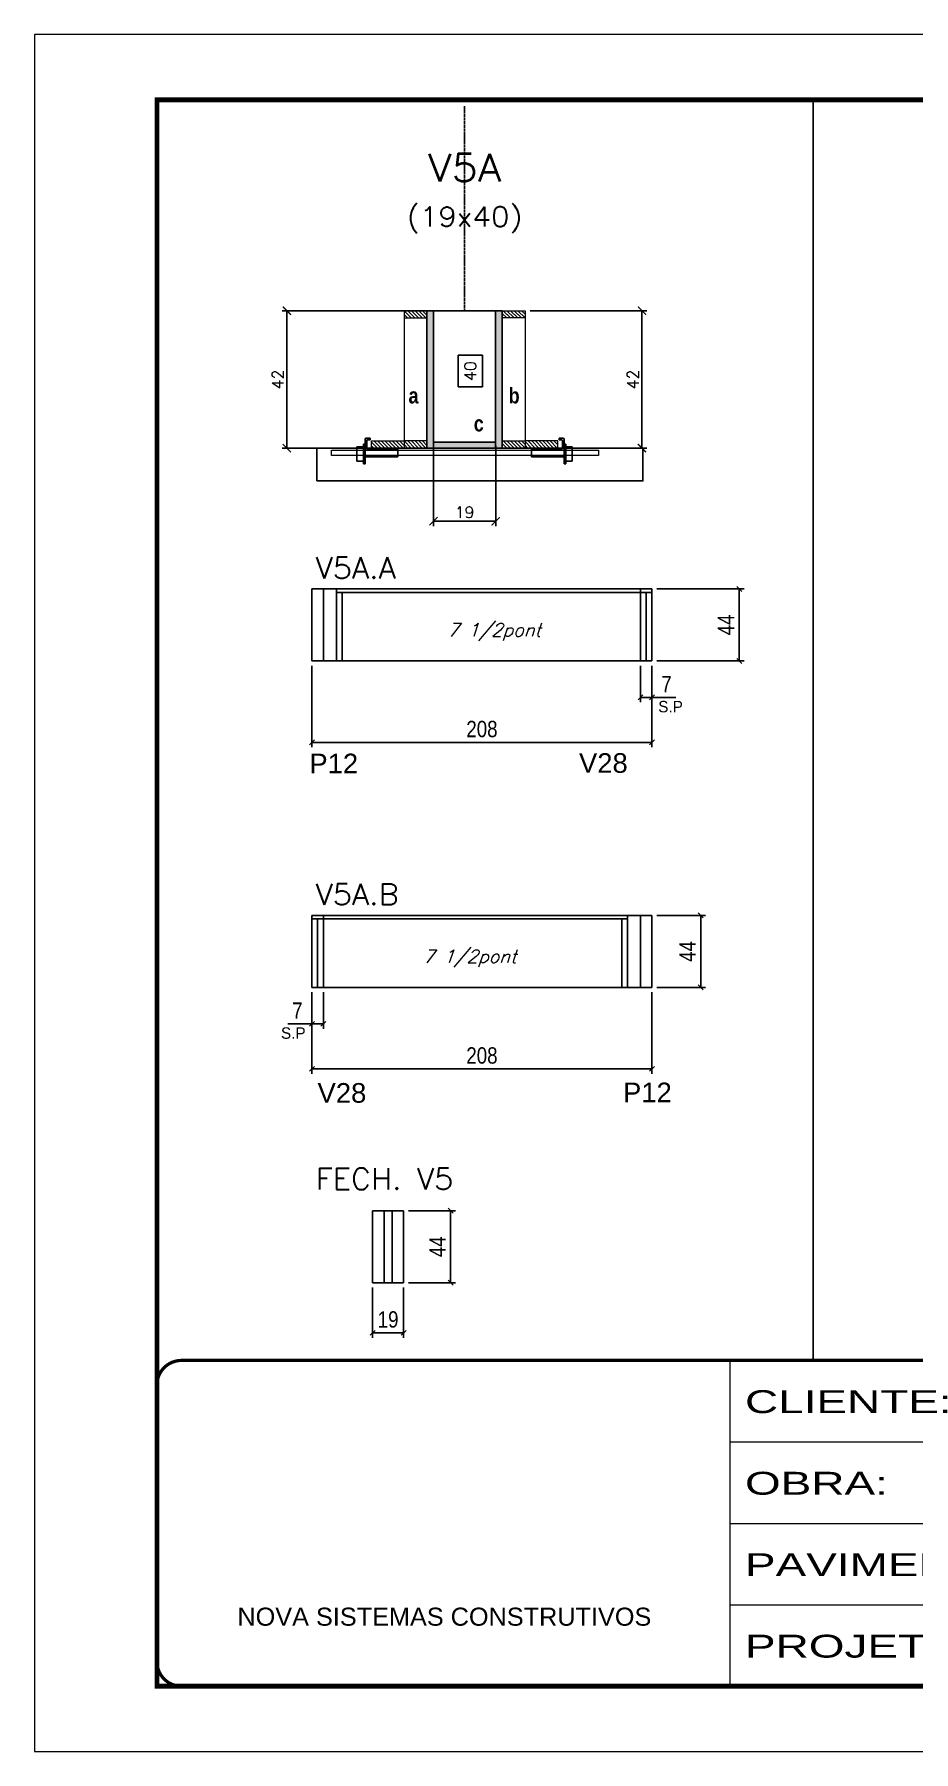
# Model space of a CAD drawing. Extents: x 137137 to 143418, y 10464 to 34486.
# Drawn here: x 141906 to 142444, y 32287 to 33337 of the extents above; entities that cross this region are included whole.
import ezdxf
from ezdxf.enums import TextEntityAlignment as Align

# ---------------------------------------------------------------- set-up
doc = ezdxf.new("R2010")
doc.units = 0
for name, pattern in [('CONTINUO', [0]), ('DASHED', [0.75, 0.5, -0.25]), ('HIDDEN', [0.375, 0.25, -0.125])]:
    doc.linetypes.add(name, pattern=pattern)
doc.layers.add('00-FELIPE', color=2, linetype='Continuous', lineweight=13, plot=False)
for name, color, linetype in [('5', 5, 'Continuous'), ('barrote', 251, 'Continuous'), ('COTA', 241, 'Continuous'), ('Cota Seção (2x)', 4, 'Continuous'), ('detalhes', 4, 'Continuous'), ('Painéis', 200, 'Continuous'), ('presilha', 1, 'Continuous'), ('SARR_2.2x7', 40, 'Continuous'), ('SARR_3.5x7', 81, 'Continuous'), ('texto', 7, 'Continuous'), ('Texto de Titulo', 7, 'Continuous'), ('Texto Qtd Sarr', 242, 'Continuous')]:
    doc.layers.add(name, color=color, linetype=linetype)
for name, color, linetype, lineweight in [('CONCRETO', 251, 'Continuous', 25), ('Folhas', 255, 'Continuous', 9), ('Hachura', 251, 'Continuous', 9), ('Madeira', 126, 'Continuous', 18), ('SARRAFO DE PRESSAO', 251, 'DASHED', 9), ('SCO-___-LAJ', 2, 'Continuous', 0), ('Texto Seção', 7, 'Continuous', 15)]:
    doc.layers.add(name, color=color, linetype=linetype, lineweight=lineweight)
doc.styles.add('ARIAL', font='arial.ttf')
doc.styles.add('COTA TECNICA', font='techl___.ttf', dxfattribs={"height": 10})
doc.styles.add('REGUA-120', font='ROMANS.shx', dxfattribs={"height": 15})
doc.styles.add('Romans', font='romans.shx')
doc.styles.add('ROMAS860', font='ROMAS860.SHX')
doc.styles.get("Standard").update_dxf_attribs({"font": 'arial.ttf'})
doc.styles.add('TECNICA', font='techb___.ttf', dxfattribs={"height": 10})
doc.styles.add('Tecnologia', font='')
doc.styles.get('Tecnologia').set_extended_font_data('Forgotten Futurist')
doc.dimstyles.new('Cota Seção (2x)', dxfattribs={"dimtxt": 7, "dimasz": 5, "dimexe": 3, "dimexo": 3, "dimgap": 2, "dimtad": 3, "dimdec": 1, "dimlfac": 0.5, "dimzin": 12, "dimdsep": 46, "dimtxsty": 'Romans', "dimblk": 'ARCHTICK', "dimcen": 0, "dimclrd": 4, "dimclre": 4, "dimclrt": 1, "dimadec": 1, "dimazin": 3, "dimtfac": 1, "dimtdec": 1, "dimtmove": 0, "dimatfit": 3, "dimldrblk": 'OBLIQUE', "dimfxl": 1, "dimtolj": 1, "dimtzin": 12, "dimarcsym": 0})
doc.dimstyles.new('Cota Seção interna', dxfattribs={"dimtxt": 7, "dimasz": 6, "dimexe": 0.18, "dimexo": 2, "dimgap": -4, "dimtad": 3, "dimdec": 1, "dimlfac": 0.5, "dimzin": 12, "dimdsep": 46, "dimtxsty": 'Romans', "dimblk": 'ARCHTICK', "dimcen": 0.09, "dimse1": 1, "dimse2": 1, "dimsd1": 1, "dimsd2": 1, "dimclrd": 180, "dimclre": 5, "dimclrt": 1, "dimadec": 0, "dimazin": 3, "dimtfac": 1, "dimtdec": 1, "dimtofl": 0, "dimtmove": 0, "dimatfit": 3, "dimldrblk": 'ARCHTICK', "dimfxl": 1, "dimtolj": 1, "dimtzin": 0, "dimarcsym": 0})
doc.dimstyles.new('PAINEL', dxfattribs={"dimtxt": 10, "dimasz": 3, "dimexe": 3, "dimexo": 3, "dimgap": 3, "dimtad": 1, "dimdec": 1, "dimzin": 12, "dimdsep": 46, "dimtxsty": 'COTA TECNICA', "dimblk1": 'OBLIQUE', "dimblk2": 'OBLIQUE', "dimsah": 1, "dimcen": 0.9, "dimclrd": 4, "dimclre": 4, "dimclrt": 240, "dimadec": 1, "dimazin": 3, "dimtfac": 1, "dimtdec": 1, "dimtmove": 0, "dimatfit": 3, "dimfxl": 1, "dimtolj": 1, "dimtzin": 12, "dimarcsym": 0})
pattern_1 = [(315, (165106.6149, 24854.5573), (1.12253202, 1.12253202), [])]
pattern_2 = [(315, (165106.6149, 24780.9573), (1.12253202, 1.12253202), [])]

# ---------------------------------------------------------------- blocks, each defined once
blk = doc.blocks.new('titulo1')
at = {"layer": 'Defpoints', "color": 252, "linetype": 'HIDDEN', "ltscale": 2}
blk.add_line((0, 0), (0, 125), dxfattribs=at)
at = {"layer": 'Defpoints', "style": 'Romans', "oblique": 15}
blk.add_attdef('FOLHA', text='', height=10, dxfattribs=at).set_placement((0, 15.6), align=Align.MIDDLE_CENTER)
at = {"layer": 'Texto Qtd Sarr', "color": 3, "style": 'Romans', "oblique": 15}
for tag, height, p in [('TITULO', 17, (0, 71.4)), ('SEÇÃO', 12, (0, 41.5))]:
    blk.add_attdef(tag, text='', height=height, dxfattribs=at).set_placement(p, align=Align.MIDDLE_CENTER)
blk = doc.blocks.new('_ArchTick')
at = {"color": 0, "linetype": 'ByBlock', "const_width": 0.15}
blk.add_lwpolyline([(-0.5, -0.5), (0.5, 0.5)], dxfattribs=at)
blk = doc.blocks.new('*D253')
at = {"layer": 'COTA', "color": 4, "lineweight": -2, "transparency": 16777216}
for p, q in [((142147, 33168.2), (142057.3, 33168.2)), ((142060.3, 33084.2), (142060.3, 33168.2)), ((142109, 33084.2), (142057.3, 33084.2))]:
    blk.add_line(p, q, dxfattribs=at)
at = {"layer": 'Defpoints', "color": 0, "transparency": 16777216}
for p in [(142060.3, 33168.2), (142150, 33168.2), (142112, 33084.2)]:
    blk.add_point(p, dxfattribs=at)
at = {"layer": 'COTA', "color": 4, "lineweight": -2, "transparency": 16777216, "xscale": 5, "yscale": 5, "zscale": 5}
for p, rotation in [((142060.3, 33168.2), 90), ((142060.3, 33084.2), 270)]:
    blk.add_blockref('_ArchTick', p, dxfattribs=dict(at, rotation=rotation))
at = {"layer": 'COTA', "color": 1, "transparency": 16777216, "insert": (142054.8, 33126.2), "char_height": 7, "attachment_point": 5, "rotation": 90, "style": 'Romans'}
blk.add_mtext('\\A1;42', dxfattribs=at)
blk = doc.blocks.new('_Oblique')
at = {"color": 0, "linetype": 'ByBlock', "lineweight": -2}
blk.add_line((-0.5, -0.5), (0.5, 0.5), dxfattribs=at)
blk = doc.blocks.new('*D254')
at = {"layer": 'COTA', "color": 4, "lineweight": -2, "transparency": 16777216}
for p, q in [((142209, 33168.2), (142280.5, 33168.2)), ((142277.5, 33084.2), (142277.5, 33168.2)), ((142229, 33084.2), (142280.5, 33084.2))]:
    blk.add_line(p, q, dxfattribs=at)
at = {"layer": 'Defpoints', "color": 0, "transparency": 16777216}
for p in [(142206, 33168.2), (142277.5, 33168.2), (142226, 33084.2)]:
    blk.add_point(p, dxfattribs=at)
at = {"layer": 'COTA', "color": 4, "lineweight": -2, "transparency": 16777216, "xscale": 5, "yscale": 5, "zscale": 5}
for p, rotation in [((142277.5, 33168.2), 90), ((142277.5, 33084.2), 270)]:
    blk.add_blockref('_ArchTick', p, dxfattribs=dict(at, rotation=rotation))
at = {"layer": 'COTA', "color": 1, "transparency": 16777216, "insert": (142272, 33126.2), "char_height": 7, "attachment_point": 5, "rotation": 90, "style": 'Romans'}
blk.add_mtext('\\A1;42', dxfattribs=at)
blk = doc.blocks.new('*D255')
at = {"layer": 'Cota Seção (2x)', "color": 180, "lineweight": -2, "transparency": 16777216}
for p, q in [((142180, 33141), (142165, 33141)), ((142165, 33141), (142165, 33121.7)), ((142180, 33121.7), (142180, 33141)), ((142165, 33121.7), (142180, 33121.7))]:
    blk.add_line(p, q, dxfattribs=at)
at = {"layer": 'Defpoints', "color": 0, "transparency": 16777216}
for p in [(142184, 33167.8), (142188, 33167.8), (142188, 33087.8)]:
    blk.add_point(p, dxfattribs=at)
at = {"layer": 'Cota Seção (2x)', "color": 1, "transparency": 16777216, "insert": (142172.5, 33131.3), "char_height": 7, "attachment_point": 5, "rotation": 90, "style": 'Romans'}
blk.add_mtext('\\A1;40', dxfattribs=at)
blk = doc.blocks.new('PRESILHA METÁLICA 1')
at = {"layer": 'presilha'}
for p, q in [((7.5, 10.6), (7.5, 19.9)), ((12, 21), (8.6, 21)), ((9, 11.6), (9, 18.9)), ((12, 19.5), (9.6, 19.5)), ((12, 21), (12, 19.5)), ((0, 13), (6, 13)), ((0, 13), (0, 0)), ((6, 0), (0, 0)), ((6, 15.5), (7.5, 15.5)), ((6, -2.5), (6, 15.5)), ((6, 13), (6, 0)), ((7.5, 15.5), (7.5, -2.5)), ((37.5, 4.1), (7.5, 4.1)), ((37.5, 11), (9.6, 11)), ((37.5, 11), (37.5, 4.1)), ((7.5, -2.5), (6, -2.5))]:
    blk.add_line(p, q, dxfattribs=at)
for centre, radius, start, end in [((8.6, 19.9), 1.14, 90, 180), ((9.6, 18.9), 0.57, 90, 180), ((9.6, 11.6), 0.57, 180, 270)]:
    blk.add_arc(centre, radius, start, end, dxfattribs=at)
blk = doc.blocks.new('*D256')
at = {"layer": 'COTA', "color": 4, "lineweight": -2, "transparency": 16777216}
for p, q in [((142150, 33085.6), (142150, 33036.5)), ((142188, 33085.6), (142188, 33036.5)), ((142150, 33039.5), (142188, 33039.5))]:
    blk.add_line(p, q, dxfattribs=at)
at = {"layer": 'Defpoints', "color": 0, "transparency": 16777216}
for p in [(142150, 33088.6), (142188, 33088.6), (142188, 33039.5)]:
    blk.add_point(p, dxfattribs=at)
at = {"layer": 'COTA', "color": 4, "lineweight": -2, "transparency": 16777216, "xscale": 5, "yscale": 5, "zscale": 5, "rotation": 180}
blk.add_blockref('_ArchTick', (142150, 33039.5), dxfattribs=at)
at = {"layer": 'COTA', "color": 4, "lineweight": -2, "transparency": 16777216, "xscale": 5, "yscale": 5, "zscale": 5}
blk.add_blockref('_ArchTick', (142188, 33039.5), dxfattribs=at)
at = {"layer": 'COTA', "color": 1, "transparency": 16777216, "insert": (142169, 33045), "char_height": 7, "attachment_point": 5, "style": 'Romans'}
blk.add_mtext('\\A1;19', dxfattribs=at)
blk = doc.blocks.new('9999999999')
at = {"color": 30, "linetype": 'CONTINUO'}
for p, q in [((98564.6, 34230.2), (98564.6, 34429.4)), ((98564.6, 34379.6), (99584, 34379.6)), ((98564.6, 34329.8), (99488, 34329.8)), ((98564.6, 34280), (99488, 34280))]:
    blk.add_line(p, q, dxfattribs=at)
at = {"color": 30, "linetype": 'CONTINUO', "const_width": 2}
blk.add_lwpolyline([(99584, 34230.2), (99584, 34414.4, 0.414214), (99569, 34429.4), (98229, 34429.4, 0.414214), (98214, 34414.4), (98214, 34245.2, 0.414214), (98229, 34230.2), (99584, 34230.2)], format="xyb", dxfattribs=at)
at = {"layer": 'Folhas'}
blk.add_lwpolyline([(98139, 34190.2), (99624, 34190.2), (99624, 35240.2), (98139, 35240.2)], close=True, dxfattribs=at)
at = {"layer": 'Folhas', "color": 30, "const_width": 3}
blk.add_lwpolyline([(98214, 34230.2), (99584, 34230.2), (99584, 35200.2), (98214, 35200.2)], close=True, dxfattribs=at)
at = {"color": 7, "linetype": 'Continuous', "ltscale": 5, "style": 'ARIAL'}
blk.add_text('NOVA SISTEMAS CONSTRUTIVOS', height=11.059, dxfattribs=at).set_placement((98263.2, 34267.2))
at = {"layer": 'Folhas', "color": 7, "style": 'Tecnologia', "width": 1.5}
for s, p in [('CLIENTE:', (98573.7, 34397.2)), ('OBRA:', (98573.7, 34347.3)), ('PAVIMENTO:', (98573.7, 34297.5)), ('PROJETO:', (98573.7, 34247.7))]:
    blk.add_text(s, height=14, dxfattribs=at).set_placement(p)
blk = doc.blocks.new('*D59')
at = {"layer": 'COTA', "color": 4, "linetype": 'ByBlock', "lineweight": -2, "transparency": 16777216}
for p, q in [((142276.6, 32951.1), (142276.6, 32928.8)), ((142283.6, 32951.1), (142283.6, 32928.8)), ((142276.6, 32931.8), (142283.6, 32931.8)), ((142283.6, 32931.8), (142298.3, 32931.8))]:
    blk.add_line(p, q, dxfattribs=at)
at = {"layer": 'Defpoints', "color": 0, "linetype": 'ByBlock', "transparency": 16777216}
for p in [(142276.6, 32954.1), (142283.6, 32954.1), (142283.6, 32931.8)]:
    blk.add_point(p, dxfattribs=at)
at = {"layer": 'COTA', "color": 4, "linetype": 'ByBlock', "lineweight": -2, "transparency": 16777216, "xscale": 3, "yscale": 3, "zscale": 3, "rotation": 180}
blk.add_blockref('_Oblique', (142276.6, 32931.8), dxfattribs=at)
at = {"layer": 'COTA', "color": 4, "linetype": 'ByBlock', "lineweight": -2, "transparency": 16777216, "xscale": 3, "yscale": 3, "zscale": 3}
blk.add_blockref('_Oblique', (142283.6, 32931.8), dxfattribs=at)
at = {"layer": 'COTA', "color": 240, "linetype": 'ByBlock', "transparency": 16777216, "insert": (142292.5, 32939.9), "char_height": 10, "attachment_point": 5, "style": 'COTA TECNICA'}
blk.add_mtext('\\A1;7', dxfattribs=at)
blk = doc.blocks.new('*D60')
at = {"layer": 'COTA', "color": 4, "linetype": 'ByBlock', "lineweight": -2, "transparency": 16777216}
for p, q in [((142286.6, 32998.1), (142340, 32998.1)), ((142337, 32954.1), (142337, 32998.1)), ((142286.6, 32954.1), (142340, 32954.1))]:
    blk.add_line(p, q, dxfattribs=at)
at = {"layer": 'Defpoints', "color": 0, "linetype": 'ByBlock', "transparency": 16777216}
for p in [(142283.6, 32998.1), (142337, 32998.1), (142283.6, 32954.1)]:
    blk.add_point(p, dxfattribs=at)
at = {"layer": 'COTA', "color": 4, "linetype": 'ByBlock', "lineweight": -2, "transparency": 16777216, "xscale": 3, "yscale": 3, "zscale": 3}
for p, rotation in [((142337, 32998.1), 90), ((142337, 32954.1), 270)]:
    blk.add_blockref('_Oblique', p, dxfattribs=dict(at, rotation=rotation))
at = {"layer": 'COTA', "color": 240, "linetype": 'ByBlock', "transparency": 16777216, "insert": (142328.9, 32976.1), "char_height": 10, "attachment_point": 5, "rotation": 90, "style": 'COTA TECNICA'}
blk.add_mtext('\\A1;44', dxfattribs=at)
blk = doc.blocks.new('*D520')
at = {"layer": 'COTA', "color": 4, "linetype": 'ByBlock', "lineweight": -2, "transparency": 16777216}
for p, q in [((142134.7, 32617.9), (142163.4, 32617.9)), ((142160.4, 32617.9), (142160.4, 32573.9)), ((142134.7, 32573.9), (142163.4, 32573.9))]:
    blk.add_line(p, q, dxfattribs=at)
at = {"layer": 'Defpoints', "color": 0, "linetype": 'ByBlock', "transparency": 16777216}
for p in [(142131.7, 32617.9), (142131.7, 32573.9), (142160.4, 32573.9)]:
    blk.add_point(p, dxfattribs=at)
at = {"layer": 'COTA', "color": 4, "linetype": 'ByBlock', "lineweight": -2, "transparency": 16777216, "xscale": 3, "yscale": 3, "zscale": 3}
for p, rotation in [((142160.4, 32617.9), 90), ((142160.4, 32573.9), 270)]:
    blk.add_blockref('_Oblique', p, dxfattribs=dict(at, rotation=rotation))
at = {"layer": 'COTA', "color": 240, "linetype": 'ByBlock', "transparency": 16777216, "insert": (142152.4, 32595.9), "char_height": 10, "attachment_point": 5, "rotation": 90, "style": 'COTA TECNICA'}
blk.add_mtext('\\A1;44', dxfattribs=at)
blk = doc.blocks.new('*D521')
at = {"layer": 'COTA', "color": 4, "linetype": 'ByBlock', "lineweight": -2, "transparency": 16777216}
for p, q in [((142112.7, 32570.9), (142112.7, 32540.3)), ((142131.7, 32570.9), (142131.7, 32540.3)), ((142112.7, 32543.3), (142131.7, 32543.3))]:
    blk.add_line(p, q, dxfattribs=at)
at = {"layer": 'Defpoints', "color": 0, "linetype": 'ByBlock', "transparency": 16777216}
for p in [(142112.7, 32573.9), (142131.7, 32573.9), (142131.7, 32543.3)]:
    blk.add_point(p, dxfattribs=at)
at = {"layer": 'COTA', "color": 4, "linetype": 'ByBlock', "lineweight": -2, "transparency": 16777216, "xscale": 3, "yscale": 3, "zscale": 3, "rotation": 180}
blk.add_blockref('_Oblique', (142112.7, 32543.3), dxfattribs=at)
at = {"layer": 'COTA', "color": 4, "linetype": 'ByBlock', "lineweight": -2, "transparency": 16777216, "xscale": 3, "yscale": 3, "zscale": 3}
blk.add_blockref('_Oblique', (142131.7, 32543.3), dxfattribs=at)
at = {"layer": 'COTA', "color": 240, "linetype": 'ByBlock', "transparency": 16777216, "insert": (142122.2, 32551.4), "char_height": 10, "attachment_point": 5, "style": 'COTA TECNICA'}
blk.add_mtext('\\A1;19', dxfattribs=at)
blk = doc.blocks.new('*D886')
at = {"layer": '00-FELIPE', "color": 4, "lineweight": -2, "transparency": 16777216}
for p, q in [((142075.6, 32951.1), (142075.6, 32901.3)), ((142283.6, 32951.1), (142283.6, 32901.3)), ((142075.6, 32904.3), (142283.6, 32904.3))]:
    blk.add_line(p, q, dxfattribs=at)
at = {"layer": 'Defpoints', "color": 0, "transparency": 16777216}
for p in [(142075.6, 32954.1), (142283.6, 32954.1), (142283.6, 32904.3)]:
    blk.add_point(p, dxfattribs=at)
at = {"layer": '00-FELIPE', "color": 4, "lineweight": -2, "transparency": 16777216, "xscale": 3, "yscale": 3, "zscale": 3, "rotation": 180}
blk.add_blockref('_Oblique', (142075.6, 32904.3), dxfattribs=at)
at = {"layer": '00-FELIPE', "color": 4, "lineweight": -2, "transparency": 16777216, "xscale": 3, "yscale": 3, "zscale": 3}
blk.add_blockref('_Oblique', (142283.6, 32904.3), dxfattribs=at)
at = {"layer": '00-FELIPE', "color": 240, "transparency": 16777216, "insert": (142179.6, 32912.4), "char_height": 10, "attachment_point": 5, "style": 'COTA TECNICA'}
blk.add_mtext('\\A1;208', dxfattribs=at)
blk = doc.blocks.new('*D887')
at = {"layer": 'COTA', "color": 4, "linetype": 'ByBlock', "lineweight": -2, "transparency": 16777216}
for p, q in [((142075.6, 32751.5), (142075.6, 32729.2)), ((142082.6, 32751.5), (142082.6, 32729.2)), ((142075.6, 32732.2), (142060.9, 32732.2)), ((142082.6, 32732.2), (142075.6, 32732.2))]:
    blk.add_line(p, q, dxfattribs=at)
at = {"layer": 'Defpoints', "color": 0, "linetype": 'ByBlock', "transparency": 16777216}
for p in [(142075.6, 32754.5), (142082.6, 32754.5), (142075.6, 32732.2)]:
    blk.add_point(p, dxfattribs=at)
at = {"layer": 'COTA', "color": 4, "linetype": 'ByBlock', "lineweight": -2, "transparency": 16777216, "xscale": 3, "yscale": 3, "zscale": 3, "rotation": 180}
blk.add_blockref('_Oblique', (142075.6, 32732.2), dxfattribs=at)
at = {"layer": 'COTA', "color": 4, "linetype": 'ByBlock', "lineweight": -2, "transparency": 16777216, "xscale": 3, "yscale": 3, "zscale": 3}
blk.add_blockref('_Oblique', (142082.6, 32732.2), dxfattribs=at)
at = {"layer": 'COTA', "color": 240, "linetype": 'ByBlock', "transparency": 16777216, "insert": (142066.7, 32740.3), "char_height": 10, "attachment_point": 5, "style": 'COTA TECNICA'}
blk.add_mtext('\\A1;7', dxfattribs=at)
blk = doc.blocks.new('*D888')
at = {"layer": '00-FELIPE', "color": 4, "lineweight": -2, "transparency": 16777216}
for p, q in [((142075.6, 32751.5), (142075.6, 32701.7)), ((142283.6, 32751.5), (142283.6, 32701.7)), ((142283.6, 32704.7), (142075.6, 32704.7))]:
    blk.add_line(p, q, dxfattribs=at)
at = {"layer": 'Defpoints', "color": 0, "transparency": 16777216}
for p in [(142075.6, 32754.5), (142283.6, 32754.5), (142075.6, 32704.7)]:
    blk.add_point(p, dxfattribs=at)
at = {"layer": '00-FELIPE', "color": 4, "lineweight": -2, "transparency": 16777216, "xscale": 3, "yscale": 3, "zscale": 3, "rotation": 180}
blk.add_blockref('_Oblique', (142075.6, 32704.7), dxfattribs=at)
at = {"layer": '00-FELIPE', "color": 4, "lineweight": -2, "transparency": 16777216, "xscale": 3, "yscale": 3, "zscale": 3}
blk.add_blockref('_Oblique', (142283.6, 32704.7), dxfattribs=at)
at = {"layer": '00-FELIPE', "color": 240, "transparency": 16777216, "insert": (142179.6, 32712.8), "char_height": 10, "attachment_point": 5, "style": 'COTA TECNICA'}
blk.add_mtext('\\A1;208', dxfattribs=at)
blk = doc.blocks.new('*D889')
at = {"layer": '00-FELIPE', "color": 4, "lineweight": -2, "transparency": 16777216}
for p, q in [((142286.6, 32798.5), (142316.4, 32798.5)), ((142313.4, 32798.5), (142313.4, 32754.5)), ((142286.6, 32754.5), (142316.4, 32754.5))]:
    blk.add_line(p, q, dxfattribs=at)
at = {"layer": 'Defpoints', "color": 0, "transparency": 16777216}
for p in [(142283.6, 32798.5), (142283.6, 32754.5), (142313.4, 32754.5)]:
    blk.add_point(p, dxfattribs=at)
at = {"layer": '00-FELIPE', "color": 4, "lineweight": -2, "transparency": 16777216, "xscale": 3, "yscale": 3, "zscale": 3}
for p, rotation in [((142313.4, 32798.5), 90), ((142313.4, 32754.5), 270)]:
    blk.add_blockref('_Oblique', p, dxfattribs=dict(at, rotation=rotation))
at = {"layer": '00-FELIPE', "color": 240, "transparency": 16777216, "insert": (142305.3, 32776.5), "char_height": 10, "attachment_point": 5, "rotation": 90, "style": 'COTA TECNICA'}
blk.add_mtext('\\A1;44', dxfattribs=at)

msp = doc.modelspace()

# ---------------------------------------------------------------- hatches: boundary and pattern name
at = {"layer": 'Hachura'}
h = msp.add_hatch(dxfattribs=at)
h.set_pattern_fill('ANSI31', color=256, scale=0.5, angle=270, style=0)
h.set_pattern_definition([(315, (165106.6149, 24860.5573), (1.12253202, 1.12253202), [])])
h.paths.add_polyline_path([(142145.99, 33163.8), (142145.99, 33168.2), (142131.99, 33168.2), (142131.99, 33163.8)])
h = msp.add_hatch(color=256, dxfattribs=at)
h.dxf.hatch_style = 1
h.paths.add_polyline_path([(142145.99, 33168.2), (142149.99, 33168.2), (142149.99, 33084.2), (142145.99, 33084.2)])
h = msp.add_hatch(color=256, dxfattribs=at)
h.dxf.hatch_style = 1
h.paths.add_polyline_path([(142191.99, 33168.2), (142187.99, 33168.2), (142187.99, 33084.2), (142191.99, 33084.2)])
h = msp.add_hatch(dxfattribs=at)
h.set_pattern_fill('ANSI31', color=256, scale=0.5, angle=270, style=0)
h.set_pattern_definition([(315, (165106.6245, 24860.5573), (1.12253202, 1.12253202), [])])
h.paths.add_polyline_path([(142191.99, 33163.8), (142191.99, 33168.2), (142205.99, 33168.2), (142205.99, 33163.8)])
h = msp.add_hatch(dxfattribs=at)
h.set_pattern_fill('ANSI31', color=256, scale=0.5, angle=270, style=0)
h.set_pattern_definition(pattern_1)
h.paths.add_polyline_path([(142111.99, 33084.2), (142111.99, 33088.6), (142131.99, 33088.6), (142131.99, 33084.2)])
h = msp.add_hatch(dxfattribs=at)
h.set_pattern_fill('ANSI31', color=256, scale=0.5, angle=270, style=0)
h.set_pattern_definition(pattern_2)
h.paths.add_polyline_path([(142145.99, 33084.2), (142145.99, 33088.6), (142131.99, 33088.6), (142131.99, 33084.2)])
h = msp.add_hatch(color=256, dxfattribs=at)
h.dxf.hatch_style = 1
h.paths.add_polyline_path([(142149.99, 33084.2), (142149.99, 33087.8), (142187.99, 33087.8), (142187.99, 33084.2)])
h = msp.add_hatch(dxfattribs=at)
h.set_pattern_fill('ANSI31', color=256, scale=0.5, angle=270, style=0)
h.set_pattern_definition(pattern_2)
h.paths.add_polyline_path([(142191.99, 33084.2), (142191.99, 33088.6), (142205.99, 33088.6), (142205.99, 33084.2)])
h = msp.add_hatch(dxfattribs=at)
h.set_pattern_fill('ANSI31', color=256, scale=0.5, angle=270, style=0)
h.set_pattern_definition(pattern_1)
h.paths.add_polyline_path([(142225.99, 33084.2), (142225.99, 33088.6), (142205.99, 33088.6), (142205.99, 33084.2)])

# ---------------------------------------------------------------- linework, layer by layer
at = {"layer": 'barrote'}
msp.add_lwpolyline([(142078.54, 33064.2), (142278.12, 33064.2), (142278.12, 33084.2), (142078.54, 33084.2)], close=True, dxfattribs=at)
at = {"layer": 'CONCRETO'}
msp.add_lwpolyline([(142149.99, 33163.8), (142149.99, 33163.8), (142149.99, 33163.8), (142149.99, 33168.2), (142187.99, 33168.2), (142187.99, 33163.8), (142187.99, 33163.8), (142187.99, 33087.8), (142149.99, 33087.8), (142149.99, 33163.8)], close=True, dxfattribs=at)
at = {"layer": 'COTA', "linetype": 'ByBlock'}
msp.add_line((142382.13, 33297.2), (142382.13, 32526.44), dxfattribs=at)
at = {"layer": 'Madeira'}
for points in [[(142145.99, 33163.8), (142145.99, 33168.2), (142131.99, 33168.2), (142131.99, 33163.8)], [(142145.99, 33168.2), (142131.99, 33168.2), (142131.99, 33084.2), (142145.99, 33084.2)], [(142191.99, 33163.8), (142191.99, 33168.2), (142205.99, 33168.2), (142205.99, 33163.8)], [(142191.99, 33168.2), (142205.99, 33168.2), (142205.99, 33084.2), (142191.99, 33084.2)], [(142111.99, 33084.2), (142111.99, 33088.6), (142131.99, 33088.6), (142131.99, 33084.2)], [(142145.99, 33084.2), (142145.99, 33088.6), (142131.99, 33088.6), (142131.99, 33084.2)], [(142191.99, 33084.2), (142191.99, 33088.6), (142205.99, 33088.6), (142205.99, 33084.2)], [(142225.99, 33084.2), (142225.99, 33088.6), (142205.99, 33088.6), (142205.99, 33084.2)]]:
    msp.add_lwpolyline(points, close=True, dxfattribs=at)
at = {"layer": 'Painéis', "linetype": 'ByBlock'}
for p, q in [((142075.59, 32998.12), (142075.59, 32954.12)), ((142283.59, 32998.12), (142075.59, 32998.12)), ((142283.59, 32998.12), (142283.59, 32954.12)), ((142075.59, 32954.12), (142283.59, 32954.12)), ((142075.59, 32798.52), (142283.59, 32798.52)), ((142075.59, 32798.52), (142075.59, 32754.52)), ((142283.59, 32798.52), (142283.59, 32754.52)), ((142283.59, 32754.52), (142075.59, 32754.52)), ((142131.69, 32617.93), (142112.69, 32617.93)), ((142112.69, 32617.93), (142112.69, 32573.93)), ((142131.69, 32573.93), (142131.69, 32617.93)), ((142112.69, 32573.93), (142131.69, 32573.93))]:
    msp.add_line(p, q, dxfattribs=at)
at = {"layer": 'Painéis'}
for points in [[(142145.99, 33168.2), (142149.99, 33168.2), (142149.99, 33084.2), (142145.99, 33084.2)], [(142191.99, 33168.2), (142187.99, 33168.2), (142187.99, 33084.2), (142191.99, 33084.2)], [(142149.99, 33084.2), (142149.99, 33087.8), (142187.99, 33087.8), (142187.99, 33084.2)]]:
    msp.add_lwpolyline(points, close=True, dxfattribs=at)
at = {"layer": 'SARR_2.2x7', "linetype": 'Continuous'}
for p, q in [((142082.59, 32998.12), (142082.59, 32954.12)), ((142283.59, 32995.92), (142090.59, 32995.92)), ((142276.59, 32998.12), (142276.59, 32954.12)), ((142075.59, 32796.32), (142268.59, 32796.32)), ((142082.59, 32798.52), (142082.59, 32754.52)), ((142276.59, 32798.52), (142276.59, 32754.52)), ((142119.69, 32617.93), (142119.69, 32573.93)), ((142124.69, 32573.93), (142124.69, 32617.93))]:
    msp.add_line(p, q, dxfattribs=at)
at = {"layer": 'SARR_3.5x7'}
for p, q in [((142090.59, 32998.12), (142090.59, 32954.12)), ((142094.09, 32995.92), (142094.09, 32954.12)), ((142280.09, 32995.92), (142280.09, 32954.12)), ((142079.09, 32796.32), (142079.09, 32754.52)), ((142265.09, 32796.32), (142265.09, 32754.52)), ((142268.59, 32798.52), (142268.59, 32754.52))]:
    msp.add_line(p, q, dxfattribs=at)
at = {"layer": 'SCO-___-LAJ', "color": 1}
msp.add_lwpolyline([(142087.54, 33082.87), (142250.81, 33082.87), (142250.81, 33079.67), (142087.54, 33079.67)], close=True, dxfattribs=at)

# ---------------------------------------------------------------- block references
at = {"layer": 'presilha', "yscale": 0.6666666666666666, "zscale": 0.6666666666666666}
for p, xscale in [((142103.13, 33076.23), 0.6666666666666666), ((142234.86, 33076.23), -0.6666666666666666)]:
    msp.add_blockref('PRESILHA METÁLICA 1', p, dxfattribs=dict(at, xscale=xscale))
at = {"layer": 'SARRAFO DE PRESSAO', "color": 6, "linetype": 'ByBlock'}
msp.add_blockref('9999999999', (43766.81, -1903), dxfattribs=at)
at = {"layer": 'Texto Seção'}
ref = msp.add_blockref('titulo1', (142168.99, 33168.2), dxfattribs=at)
ref.add_attrib('TITULO', 'V5A', dxfattribs={"layer": 'Texto de Titulo', "color": 7, "height": 17, "style": 'Romans', "width": 1.1}).set_placement((142168.99, 33255.7), align=Align.MIDDLE_CENTER)
ref.add_attrib('SEÇÃO', '(19x40)', dxfattribs={"layer": 'Texto de Titulo', "color": 7, "height": 12, "style": 'Romans', "width": 1.1}).set_placement((142168.99, 33225.7), align=Align.MIDDLE_CENTER)

# ---------------------------------------------------------------- texts
at = {"layer": '5', "linetype": 'Continuous'}
for s, p in [('P12', (142074.04, 32885.39)), ('V28', (142238.97, 32885.68)), ('V28', (142079.04, 32683.97)), ('P12', (142265.91, 32684.27))]:
    msp.add_text(s, height=12, rotation=0.00004, dxfattribs=at).set_placement(p)
at = {"layer": 'detalhes', "style": 'TECNICA'}
for s, p in [('a', (142134.69, 33111.54)), ('b', (142195.93, 33111.53)), ('c', (142174.59, 33094.44))]:
    msp.add_text(s, height=9.6, dxfattribs=at).set_placement(p)
at = {"layer": 'texto', "color": 2, "char_height": 8, "attachment_point": 5, "style": 'Romans'}
for insert in [(142187.09, 32971.75), (142172.09, 32772.16)]:
    msp.add_mtext('{\\Q19;\\C256;7 1/2pont}', dxfattribs=dict(at, insert=insert))
at = {"layer": 'texto', "color": 4, "char_height": 7, "attachment_point": 5, "style": 'ROMAS860'}
for insert, rotation in [((142294.99, 32926.11), 0.00085), ((142064.2, 32726.51), 359.99915)]:
    msp.add_mtext('S.P', dxfattribs=dict(at, insert=insert, rotation=rotation))
at = {"layer": 'Texto Seção', "style": 'REGUA-120', "width": 1.05}
for s, p in [('V5A.A', (142077.81, 33004.48)), ('V5A.B', (142077.81, 32804.89)), ('FECH. V5', (142077.81, 32630.97))]:
    msp.add_text(s, height=13, dxfattribs=at).set_placement(p)

# ---------------------------------------------------------------- dimensions: what is measured, and where the dimension line sits
at = {"layer": '00-FELIPE'}
dim = msp.add_linear_dim(base=(142283.59, 32904.32), p1=(142075.59, 32954.12), p2=(142283.59, 32954.12), dimstyle='PAINEL', dxfattribs=at)
dim.commit()
dim.dimension.update_dxf_attribs({"geometry": '*D886', "text_midpoint": (142179.59, 32912.44)})
for base, p1, p2, angle, picture, middle in [((142313.37, 32754.52), (142283.59, 32798.52), (142283.59, 32754.52), 90, '*D889', (142305.29, 32776.52)), ((142075.59, 32704.72), (142283.59, 32754.52), (142075.59, 32754.52), 180, '*D888', (142179.59, 32712.85))]:
    dim = msp.add_linear_dim(base=base, p1=p1, p2=p2, angle=angle, dimstyle='PAINEL', dxfattribs=at)
    dim.commit()
    dim.dimension.update_dxf_attribs({"geometry": picture, "text_midpoint": middle})
at = {"layer": 'COTA'}
for base, p1, p2, picture, middle in [((142060.35, 33168.2), (142111.99, 33084.2), (142149.99, 33168.2), '*D253', (142054.85, 33126.2)), ((142277.47, 33168.2), (142225.99, 33084.2), (142205.99, 33168.2), '*D254', (142271.97, 33126.2))]:
    dim = msp.add_linear_dim(base=base, p1=p1, p2=p2, angle=90, dimstyle='Cota Seção (2x)', dxfattribs=at)
    dim.commit()
    dim.dimension.update_dxf_attribs({"geometry": picture, "text_midpoint": middle})
dim = msp.add_linear_dim(base=(142187.99, 33039.47), p1=(142149.99, 33088.6), p2=(142187.99, 33088.6), dimstyle='Cota Seção (2x)', dxfattribs=at)
dim.commit()
dim.dimension.update_dxf_attribs({"geometry": '*D256', "text_midpoint": (142168.99, 33044.97)})
at = {"layer": 'COTA', "linetype": 'ByBlock'}
for base, p1, p2, angle, picture, middle in [((142337.01, 32998.12), (142283.59, 32954.12), (142283.59, 32998.12), 90, '*D60', (142328.94, 32976.12)), ((142075.59, 32732.25), (142082.59, 32754.52), (142075.59, 32754.52), 180, '*D887', (142066.73, 32740.32)), ((142160.45, 32573.93), (142131.69, 32617.93), (142131.69, 32573.93), 90, '*D520', (142152.38, 32595.93))]:
    dim = msp.add_linear_dim(base=base, p1=p1, p2=p2, angle=angle, dimstyle='PAINEL', dxfattribs=at)
    dim.commit()
    dim.dimension.update_dxf_attribs({"geometry": picture, "text_midpoint": middle})
for base, p1, p2, picture, middle in [((142283.59, 32931.84), (142276.59, 32954.12), (142283.59, 32954.12), '*D59', (142292.46, 32939.92)), ((142131.69, 32543.27), (142112.69, 32573.93), (142131.69, 32573.93), '*D521', (142122.19, 32551.36))]:
    dim = msp.add_linear_dim(base=base, p1=p1, p2=p2, dimstyle='PAINEL', dxfattribs=at)
    dim.commit()
    dim.dimension.update_dxf_attribs({"geometry": picture, "text_midpoint": middle})
at = {"layer": 'Cota Seção (2x)'}
dim = msp.add_linear_dim(base=(142183.99, 33167.8), p1=(142187.99, 33087.8), p2=(142187.99, 33167.8), angle=90, dimstyle='Cota Seção interna', dxfattribs=at)
dim.commit()
dim.dimension.update_dxf_attribs({"geometry": '*D255', "text_midpoint": (142183.99, 33131.33), "dimtype": 160})

doc.saveas('drawing.dxf')
